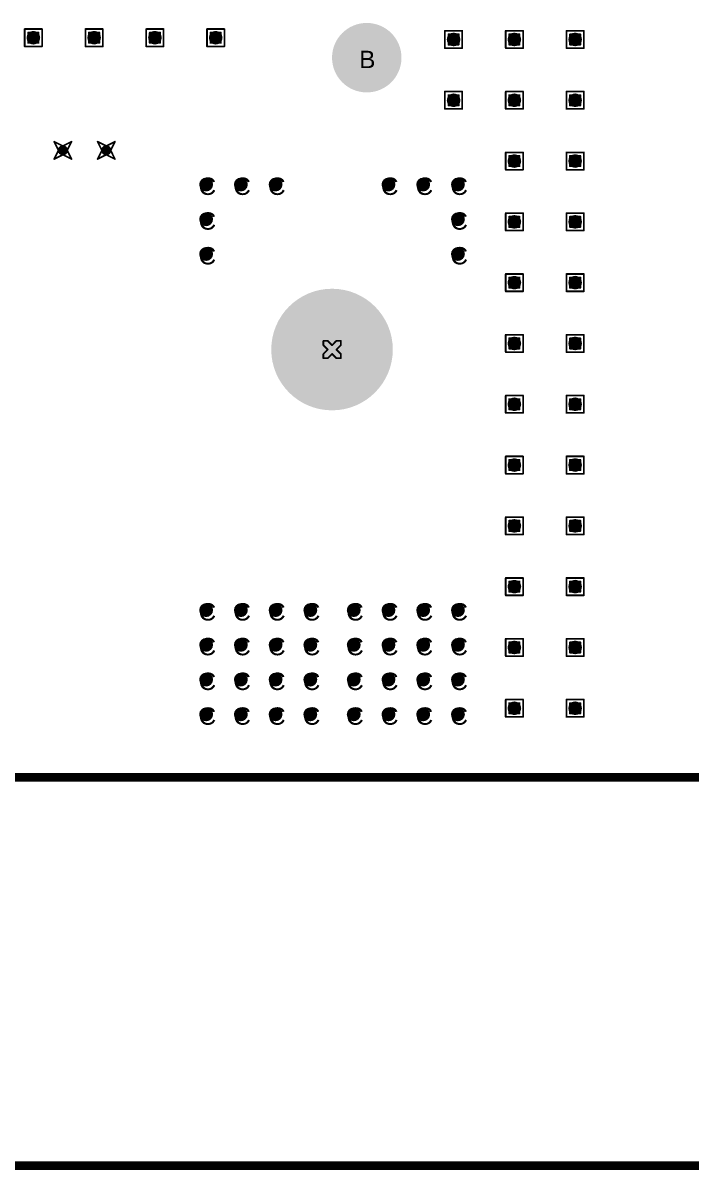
# Model space of a CAD drawing. Header units: millimetres. Extents: x -25 to 478, y -31 to 252.
# Drawn here: x 228.87 to 248.42, y -11.48 to 22.06 of the extents above; entities that cross this region are included whole.
import ezdxf

# ---------------------------------------------------------------- set-up
doc = ezdxf.new("R2010")
doc.units = ezdxf.units.MM
for name, color, linetype in [('DrillDrawing', 1, 'Continuous'), ('Mechanical1', 6, 'Continuous'), ('Mechanical2', 216, 'Continuous'), ('MultiLayer', 9, 'Continuous'), ('PadHoleLayer', 156, 'Continuous'), ('ViaHoleLayer', 16, 'Continuous')]:
    doc.layers.add(name, color=color, linetype=linetype)
doc.styles.add('Arial', font='', dxfattribs={"height": 0.2})
doc.styles.get('Arial').set_extended_font_data('Arial')

# ---------------------------------------------------------------- blocks, each defined once
blk = doc.blocks.new('KEYSTONE5001_941')
at = {"layer": 'MultiLayer'}
h = blk.add_hatch(color=9, dxfattribs=at)
edge = h.paths.add_edge_path()
edge.add_arc((0, 0), 1.016, 0, 360)
at = {"layer": 'PadHoleLayer'}
h = blk.add_hatch(color=156, dxfattribs=at)
edge = h.paths.add_edge_path()
edge.add_arc((0, 0), 0.508, 0, 360)
blk = doc.blocks.new('FP_CB25_18_CY_CONN_TERM_LUG_25MM4_7MM9_MFG_1489')
at = {"layer": 'ViaHoleLayer'}
h = blk.add_hatch(color=16, dxfattribs=at)
edge = h.paths.add_edge_path()
edge.add_arc((-3.048, 3.683), 0.203, 0, 360)
h = blk.add_hatch(color=16, dxfattribs=at)
edge = h.paths.add_edge_path()
edge.add_arc((-2.032, 3.683), 0.203, 0, 360)
h = blk.add_hatch(color=16, dxfattribs=at)
edge = h.paths.add_edge_path()
edge.add_arc((-1.016, 3.683), 0.203, 0, 360)
h = blk.add_hatch(color=16, dxfattribs=at)
edge = h.paths.add_edge_path()
edge.add_arc((0, 3.683), 0.203, 0, 360)
h = blk.add_hatch(color=16, dxfattribs=at)
edge = h.paths.add_edge_path()
edge.add_arc((10.414, 3.683), 0.203, 0, 360)
h = blk.add_hatch(color=16, dxfattribs=at)
edge = h.paths.add_edge_path()
edge.add_arc((11.43, 3.683), 0.203, 0, 360)
h = blk.add_hatch(color=16, dxfattribs=at)
edge = h.paths.add_edge_path()
edge.add_arc((12.446, 3.683), 0.203, 0, 360)
h = blk.add_hatch(color=16, dxfattribs=at)
edge = h.paths.add_edge_path()
edge.add_arc((-3.048, 2.667), 0.203, 0, 360)
h = blk.add_hatch(color=16, dxfattribs=at)
edge = h.paths.add_edge_path()
edge.add_arc((-2.032, 2.667), 0.203, 0, 360)
h = blk.add_hatch(color=16, dxfattribs=at)
edge = h.paths.add_edge_path()
edge.add_arc((-1.016, 2.667), 0.203, 0, 360)
h = blk.add_hatch(color=16, dxfattribs=at)
edge = h.paths.add_edge_path()
edge.add_arc((0, 2.667), 0.203, 0, 360)
h = blk.add_hatch(color=16, dxfattribs=at)
edge = h.paths.add_edge_path()
edge.add_arc((12.446, 2.667), 0.203, 0, 360)
h = blk.add_hatch(color=16, dxfattribs=at)
edge = h.paths.add_edge_path()
edge.add_arc((-3.048, 1.651), 0.203, 0, 360)
h = blk.add_hatch(color=16, dxfattribs=at)
edge = h.paths.add_edge_path()
edge.add_arc((-2.032, 1.651), 0.203, 0, 360)
h = blk.add_hatch(color=16, dxfattribs=at)
edge = h.paths.add_edge_path()
edge.add_arc((-1.016, 1.651), 0.203, 0, 360)
h = blk.add_hatch(color=16, dxfattribs=at)
edge = h.paths.add_edge_path()
edge.add_arc((0, 1.651), 0.203, 0, 360)
h = blk.add_hatch(color=16, dxfattribs=at)
edge = h.paths.add_edge_path()
edge.add_arc((7.62, 0), 1.778, 0, 360)
h = blk.add_hatch(color=16, dxfattribs=at)
edge = h.paths.add_edge_path()
edge.add_arc((12.446, 1.651), 0.203, 0, 360)
h = blk.add_hatch(color=16, dxfattribs=at)
edge = h.paths.add_edge_path()
edge.add_arc((-3.048, 0.635), 0.203, 0, 360)
h = blk.add_hatch(color=16, dxfattribs=at)
edge = h.paths.add_edge_path()
edge.add_arc((-2.032, 0.635), 0.203, 0, 360)
h = blk.add_hatch(color=16, dxfattribs=at)
edge = h.paths.add_edge_path()
edge.add_arc((-1.016, 0.635), 0.203, 0, 360)
h = blk.add_hatch(color=16, dxfattribs=at)
edge = h.paths.add_edge_path()
edge.add_arc((0, 0.635), 0.203, 0, 360)
h = blk.add_hatch(color=16, dxfattribs=at)
edge = h.paths.add_edge_path()
edge.add_arc((-3.048, -0.635), 0.203, 0, 360)
h = blk.add_hatch(color=16, dxfattribs=at)
edge = h.paths.add_edge_path()
edge.add_arc((-2.032, -0.635), 0.203, 0, 360)
h = blk.add_hatch(color=16, dxfattribs=at)
edge = h.paths.add_edge_path()
edge.add_arc((-1.016, -0.635), 0.203, 0, 360)
h = blk.add_hatch(color=16, dxfattribs=at)
edge = h.paths.add_edge_path()
edge.add_arc((0, -0.635), 0.203, 0, 360)
h = blk.add_hatch(color=16, dxfattribs=at)
edge = h.paths.add_edge_path()
edge.add_arc((-3.048, -1.651), 0.203, 0, 360)
h = blk.add_hatch(color=16, dxfattribs=at)
edge = h.paths.add_edge_path()
edge.add_arc((-2.032, -1.651), 0.203, 0, 360)
h = blk.add_hatch(color=16, dxfattribs=at)
edge = h.paths.add_edge_path()
edge.add_arc((-1.016, -1.651), 0.203, 0, 360)
h = blk.add_hatch(color=16, dxfattribs=at)
edge = h.paths.add_edge_path()
edge.add_arc((0, -1.651), 0.203, 0, 360)
h = blk.add_hatch(color=16, dxfattribs=at)
edge = h.paths.add_edge_path()
edge.add_arc((12.446, -1.651), 0.203, 0, 360)
h = blk.add_hatch(color=16, dxfattribs=at)
edge = h.paths.add_edge_path()
edge.add_arc((-3.048, -2.667), 0.203, 0, 360)
h = blk.add_hatch(color=16, dxfattribs=at)
edge = h.paths.add_edge_path()
edge.add_arc((-2.032, -2.667), 0.203, 0, 360)
h = blk.add_hatch(color=16, dxfattribs=at)
edge = h.paths.add_edge_path()
edge.add_arc((-1.016, -2.667), 0.203, 0, 360)
h = blk.add_hatch(color=16, dxfattribs=at)
edge = h.paths.add_edge_path()
edge.add_arc((0, -2.667), 0.203, 0, 360)
h = blk.add_hatch(color=16, dxfattribs=at)
edge = h.paths.add_edge_path()
edge.add_arc((12.446, -2.667), 0.203, 0, 360)
h = blk.add_hatch(color=16, dxfattribs=at)
edge = h.paths.add_edge_path()
edge.add_arc((-3.048, -3.683), 0.203, 0, 360)
h = blk.add_hatch(color=16, dxfattribs=at)
edge = h.paths.add_edge_path()
edge.add_arc((-2.032, -3.683), 0.203, 0, 360)
h = blk.add_hatch(color=16, dxfattribs=at)
edge = h.paths.add_edge_path()
edge.add_arc((-1.016, -3.683), 0.203, 0, 360)
h = blk.add_hatch(color=16, dxfattribs=at)
edge = h.paths.add_edge_path()
edge.add_arc((0, -3.683), 0.203, 0, 360)
h = blk.add_hatch(color=16, dxfattribs=at)
edge = h.paths.add_edge_path()
edge.add_arc((10.414, -3.683), 0.203, 0, 360)
h = blk.add_hatch(color=16, dxfattribs=at)
edge = h.paths.add_edge_path()
edge.add_arc((11.43, -3.683), 0.203, 0, 360)
h = blk.add_hatch(color=16, dxfattribs=at)
edge = h.paths.add_edge_path()
edge.add_arc((12.446, -3.683), 0.203, 0, 360)

msp = doc.modelspace()

# ---------------------------------------------------------------- hatches: boundary and pattern name
at = {"layer": 'ViaHoleLayer'}
h = msp.add_hatch(color=16, dxfattribs=at)
edge = h.paths.add_edge_path()
edge.add_arc((229.177, 21.633), 0.2, 0, 360)
h = msp.add_hatch(color=16, dxfattribs=at)
edge = h.paths.add_edge_path()
edge.add_arc((230.955, 21.633), 0.2, 0, 360)
h = msp.add_hatch(color=16, dxfattribs=at)
edge = h.paths.add_edge_path()
edge.add_arc((232.733, 21.633), 0.2, 0, 360)
h = msp.add_hatch(color=16, dxfattribs=at)
edge = h.paths.add_edge_path()
edge.add_arc((234.511, 21.633), 0.2, 0, 360)
h = msp.add_hatch(color=16, dxfattribs=at)
edge = h.paths.add_edge_path()
edge.add_arc((241.47, 21.582), 0.2, 0, 360)
h = msp.add_hatch(color=16, dxfattribs=at)
edge = h.paths.add_edge_path()
edge.add_arc((243.248, 21.582), 0.2, 0, 360)
h = msp.add_hatch(color=16, dxfattribs=at)
edge = h.paths.add_edge_path()
edge.add_arc((245.026, 21.582), 0.2, 0, 360)
h = msp.add_hatch(color=16, dxfattribs=at)
edge = h.paths.add_edge_path()
edge.add_arc((241.47, 19.804), 0.2, 0, 360)
h = msp.add_hatch(color=16, dxfattribs=at)
edge = h.paths.add_edge_path()
edge.add_arc((243.248, 19.804), 0.2, 0, 360)
h = msp.add_hatch(color=16, dxfattribs=at)
edge = h.paths.add_edge_path()
edge.add_arc((245.026, 19.804), 0.2, 0, 360)
h = msp.add_hatch(color=16, dxfattribs=at)
edge = h.paths.add_edge_path()
edge.add_arc((230.04, 18.339), 0.15, 0, 360)
h = msp.add_hatch(color=16, dxfattribs=at)
edge = h.paths.add_edge_path()
edge.add_arc((231.31, 18.339), 0.15, 0, 360)
h = msp.add_hatch(color=16, dxfattribs=at)
edge = h.paths.add_edge_path()
edge.add_arc((243.248, 18.026), 0.2, 0, 360)
h = msp.add_hatch(color=16, dxfattribs=at)
edge = h.paths.add_edge_path()
edge.add_arc((245.026, 18.026), 0.2, 0, 360)
h = msp.add_hatch(color=16, dxfattribs=at)
edge = h.paths.add_edge_path()
edge.add_arc((243.248, 16.248), 0.2, 0, 360)
h = msp.add_hatch(color=16, dxfattribs=at)
edge = h.paths.add_edge_path()
edge.add_arc((245.026, 16.248), 0.2, 0, 360)
h = msp.add_hatch(color=16, dxfattribs=at)
edge = h.paths.add_edge_path()
edge.add_arc((243.248, 14.47), 0.2, 0, 360)
h = msp.add_hatch(color=16, dxfattribs=at)
edge = h.paths.add_edge_path()
edge.add_arc((245.026, 14.47), 0.2, 0, 360)
h = msp.add_hatch(color=16, dxfattribs=at)
edge = h.paths.add_edge_path()
edge.add_arc((243.248, 12.692), 0.2, 0, 360)
h = msp.add_hatch(color=16, dxfattribs=at)
edge = h.paths.add_edge_path()
edge.add_arc((245.026, 12.692), 0.2, 0, 360)
h = msp.add_hatch(color=16, dxfattribs=at)
edge = h.paths.add_edge_path()
edge.add_arc((243.248, 10.914), 0.2, 0, 360)
h = msp.add_hatch(color=16, dxfattribs=at)
edge = h.paths.add_edge_path()
edge.add_arc((245.026, 10.914), 0.2, 0, 360)
h = msp.add_hatch(color=16, dxfattribs=at)
edge = h.paths.add_edge_path()
edge.add_arc((243.248, 9.136), 0.2, 0, 360)
h = msp.add_hatch(color=16, dxfattribs=at)
edge = h.paths.add_edge_path()
edge.add_arc((245.026, 9.136), 0.2, 0, 360)
h = msp.add_hatch(color=16, dxfattribs=at)
edge = h.paths.add_edge_path()
edge.add_arc((243.248, 7.358), 0.2, 0, 360)
h = msp.add_hatch(color=16, dxfattribs=at)
edge = h.paths.add_edge_path()
edge.add_arc((245.026, 7.358), 0.2, 0, 360)
h = msp.add_hatch(color=16, dxfattribs=at)
edge = h.paths.add_edge_path()
edge.add_arc((243.248, 5.58), 0.2, 0, 360)
h = msp.add_hatch(color=16, dxfattribs=at)
edge = h.paths.add_edge_path()
edge.add_arc((245.026, 5.58), 0.2, 0, 360)
h = msp.add_hatch(color=16, dxfattribs=at)
edge = h.paths.add_edge_path()
edge.add_arc((243.248, 3.802), 0.2, 0, 360)
h = msp.add_hatch(color=16, dxfattribs=at)
edge = h.paths.add_edge_path()
edge.add_arc((245.026, 3.802), 0.2, 0, 360)
h = msp.add_hatch(color=16, dxfattribs=at)
edge = h.paths.add_edge_path()
edge.add_arc((243.248, 2.024), 0.2, 0, 360)
h = msp.add_hatch(color=16, dxfattribs=at)
edge = h.paths.add_edge_path()
edge.add_arc((245.026, 2.024), 0.2, 0, 360)

# ---------------------------------------------------------------- linework, layer by layer
at = {"layer": 'DrillDrawing', "const_width": 0.0508}
for points in [[(228.923, 21.887), (229.431, 21.887)], [(228.923, 21.379), (228.923, 21.887)], [(229.024, 21.785), (229.329, 21.785)], [(229.024, 21.48), (229.024, 21.785)], [(229.329, 21.48), (229.329, 21.785)], [(229.431, 21.379), (229.431, 21.887)], [(230.701, 21.887), (231.209, 21.887)], [(230.701, 21.379), (230.701, 21.887)], [(230.802, 21.785), (231.107, 21.785)], [(230.802, 21.48), (230.802, 21.785)], [(231.107, 21.48), (231.107, 21.785)], [(231.209, 21.379), (231.209, 21.887)], [(232.479, 21.887), (232.987, 21.887)], [(232.479, 21.379), (232.479, 21.887)], [(232.58, 21.785), (232.885, 21.785)], [(232.58, 21.48), (232.58, 21.785)], [(232.885, 21.48), (232.885, 21.785)], [(232.987, 21.379), (232.987, 21.887)], [(234.257, 21.887), (234.765, 21.887)], [(234.257, 21.379), (234.257, 21.887)], [(234.358, 21.785), (234.663, 21.785)], [(234.358, 21.48), (234.358, 21.785)], [(234.663, 21.48), (234.663, 21.785)], [(234.765, 21.379), (234.765, 21.887)], [(241.216, 21.836), (241.724, 21.836)], [(241.216, 21.328), (241.216, 21.836)], [(241.724, 21.328), (241.724, 21.836)], [(242.994, 21.836), (243.502, 21.836)], [(242.994, 21.328), (242.994, 21.836)], [(243.502, 21.328), (243.502, 21.836)], [(244.772, 21.836), (245.28, 21.836)], [(244.772, 21.328), (244.772, 21.836)], [(245.28, 21.328), (245.28, 21.836)], [(229.024, 21.48), (229.329, 21.48)], [(230.802, 21.48), (231.107, 21.48)], [(232.58, 21.48), (232.885, 21.48)], [(234.358, 21.48), (234.663, 21.48)], [(241.318, 21.734), (241.623, 21.734)], [(241.318, 21.43), (241.318, 21.734)], [(241.623, 21.43), (241.623, 21.734)], [(243.096, 21.734), (243.401, 21.734)], [(243.096, 21.43), (243.096, 21.734)], [(243.401, 21.43), (243.401, 21.734)], [(244.874, 21.734), (245.179, 21.734)], [(244.874, 21.43), (244.874, 21.734)], [(245.179, 21.43), (245.179, 21.734)], [(228.923, 21.379), (229.431, 21.379)], [(230.701, 21.379), (231.209, 21.379)], [(232.479, 21.379), (232.987, 21.379)], [(234.257, 21.379), (234.765, 21.379)], [(241.216, 21.328), (241.724, 21.328)], [(241.318, 21.43), (241.623, 21.43)], [(242.994, 21.328), (243.502, 21.328)], [(243.096, 21.43), (243.401, 21.43)], [(244.772, 21.328), (245.28, 21.328)], [(244.874, 21.43), (245.179, 21.43)], [(241.216, 20.058), (241.724, 20.058)], [(241.216, 19.55), (241.216, 20.058)], [(241.318, 19.956), (241.623, 19.956)], [(241.318, 19.652), (241.318, 19.956)], [(241.623, 19.652), (241.623, 19.956)], [(241.724, 19.55), (241.724, 20.058)], [(242.994, 20.058), (243.502, 20.058)], [(242.994, 19.55), (242.994, 20.058)], [(243.096, 19.956), (243.401, 19.956)], [(243.096, 19.652), (243.096, 19.956)], [(243.401, 19.652), (243.401, 19.956)], [(243.502, 19.55), (243.502, 20.058)], [(244.772, 20.058), (245.28, 20.058)], [(244.772, 19.55), (244.772, 20.058)], [(244.874, 19.956), (245.179, 19.956)], [(244.874, 19.652), (244.874, 19.956)], [(245.179, 19.652), (245.179, 19.956)], [(245.28, 19.55), (245.28, 20.058)], [(241.216, 19.55), (241.724, 19.55)], [(241.318, 19.652), (241.623, 19.652)], [(242.994, 19.55), (243.502, 19.55)], [(243.096, 19.652), (243.401, 19.652)], [(244.772, 19.55), (245.28, 19.55)], [(244.874, 19.652), (245.179, 19.652)], [(229.786, 18.593), (230.04, 18.466)], [(229.786, 18.593), (229.913, 18.339)], [(230.04, 18.466), (230.294, 18.593)], [(230.167, 18.339), (230.294, 18.593)], [(231.056, 18.593), (231.31, 18.466)], [(231.056, 18.593), (231.183, 18.339)], [(231.31, 18.466), (231.564, 18.593)], [(231.437, 18.339), (231.564, 18.593)], [(229.786, 18.085), (229.913, 18.339)], [(229.786, 18.085), (230.04, 18.212)], [(230.04, 18.212), (230.294, 18.085)], [(230.167, 18.339), (230.294, 18.085)], [(231.056, 18.085), (231.183, 18.339)], [(231.056, 18.085), (231.31, 18.212)], [(231.31, 18.212), (231.564, 18.085)], [(231.437, 18.339), (231.564, 18.085)], [(242.994, 18.28), (243.502, 18.28)], [(242.994, 17.772), (242.994, 18.28)], [(243.096, 18.178), (243.401, 18.178)], [(243.096, 17.874), (243.096, 18.178)], [(243.401, 17.874), (243.401, 18.178)], [(243.502, 17.772), (243.502, 18.28)], [(244.772, 18.28), (245.28, 18.28)], [(244.772, 17.772), (244.772, 18.28)], [(244.874, 18.178), (245.179, 18.178)], [(244.874, 17.874), (244.874, 18.178)], [(245.179, 17.874), (245.179, 18.178)], [(245.28, 17.772), (245.28, 18.28)], [(242.994, 17.772), (243.502, 17.772)], [(243.096, 17.874), (243.401, 17.874)], [(244.772, 17.772), (245.28, 17.772)], [(244.874, 17.874), (245.179, 17.874)], [(242.994, 16.502), (243.502, 16.502)], [(242.994, 15.994), (242.994, 16.502)], [(243.502, 15.994), (243.502, 16.502)], [(244.772, 16.502), (245.28, 16.502)], [(244.772, 15.994), (244.772, 16.502)], [(245.28, 15.994), (245.28, 16.502)], [(243.096, 16.4), (243.401, 16.4)], [(243.096, 16.096), (243.096, 16.4)], [(243.096, 16.096), (243.401, 16.096)], [(243.401, 16.096), (243.401, 16.4)], [(244.874, 16.4), (245.179, 16.4)], [(244.874, 16.096), (244.874, 16.4)], [(244.874, 16.096), (245.179, 16.096)], [(245.179, 16.096), (245.179, 16.4)], [(242.994, 15.994), (243.502, 15.994)], [(244.772, 15.994), (245.28, 15.994)], [(242.994, 14.724), (243.502, 14.724)], [(242.994, 14.216), (242.994, 14.724)], [(243.096, 14.622), (243.401, 14.622)], [(243.096, 14.318), (243.096, 14.622)], [(243.401, 14.318), (243.401, 14.622)], [(243.502, 14.216), (243.502, 14.724)], [(244.772, 14.724), (245.28, 14.724)], [(244.772, 14.216), (244.772, 14.724)], [(244.874, 14.622), (245.179, 14.622)], [(244.874, 14.318), (244.874, 14.622)], [(245.179, 14.318), (245.179, 14.622)], [(245.28, 14.216), (245.28, 14.724)], [(242.994, 14.216), (243.502, 14.216)], [(243.096, 14.318), (243.401, 14.318)], [(244.772, 14.216), (245.28, 14.216)], [(244.874, 14.318), (245.179, 14.318)], [(237.66, 12.641), (237.66, 12.768)], [(237.66, 12.768), (237.787, 12.768)], [(237.787, 12.768), (237.914, 12.641)], [(237.914, 12.641), (238.041, 12.768)], [(238.041, 12.768), (238.168, 12.768)], [(238.168, 12.641), (238.168, 12.768)], [(242.994, 12.946), (243.502, 12.946)], [(242.994, 12.438), (242.994, 12.946)], [(243.096, 12.844), (243.401, 12.844)], [(243.096, 12.54), (243.096, 12.844)], [(243.401, 12.54), (243.401, 12.844)], [(243.502, 12.438), (243.502, 12.946)], [(244.772, 12.946), (245.28, 12.946)], [(244.772, 12.438), (244.772, 12.946)], [(244.874, 12.844), (245.179, 12.844)], [(244.874, 12.54), (244.874, 12.844)], [(245.179, 12.54), (245.179, 12.844)], [(245.28, 12.438), (245.28, 12.946)], [(237.66, 12.641), (237.787, 12.514)], [(237.66, 12.387), (237.787, 12.514)], [(237.66, 12.26), (237.66, 12.387)], [(237.787, 12.26), (237.914, 12.387)], [(237.914, 12.387), (238.041, 12.26)], [(238.041, 12.514), (238.168, 12.641)], [(238.041, 12.514), (238.168, 12.387)], [(238.168, 12.26), (238.168, 12.387)], [(242.994, 12.438), (243.502, 12.438)], [(243.096, 12.54), (243.401, 12.54)], [(244.772, 12.438), (245.28, 12.438)], [(244.874, 12.54), (245.179, 12.54)], [(237.66, 12.26), (237.787, 12.26)], [(238.041, 12.26), (238.168, 12.26)], [(242.994, 11.168), (243.502, 11.168)], [(242.994, 10.66), (242.994, 11.168)], [(243.096, 11.066), (243.401, 11.066)], [(243.096, 10.762), (243.096, 11.066)], [(243.401, 10.762), (243.401, 11.066)], [(243.502, 10.66), (243.502, 11.168)], [(244.772, 11.168), (245.28, 11.168)], [(244.772, 10.66), (244.772, 11.168)], [(244.874, 11.066), (245.179, 11.066)], [(244.874, 10.762), (244.874, 11.066)], [(245.179, 10.762), (245.179, 11.066)], [(245.28, 10.66), (245.28, 11.168)], [(243.096, 10.762), (243.401, 10.762)], [(244.874, 10.762), (245.179, 10.762)], [(242.994, 10.66), (243.502, 10.66)], [(244.772, 10.66), (245.28, 10.66)], [(242.994, 9.39), (243.502, 9.39)], [(242.994, 8.882), (242.994, 9.39)], [(243.502, 8.882), (243.502, 9.39)], [(244.772, 9.39), (245.28, 9.39)], [(244.772, 8.882), (244.772, 9.39)], [(245.28, 8.882), (245.28, 9.39)], [(243.096, 9.288), (243.401, 9.288)], [(243.096, 8.984), (243.096, 9.288)], [(243.401, 8.984), (243.401, 9.288)], [(244.874, 9.288), (245.179, 9.288)], [(244.874, 8.984), (244.874, 9.288)], [(245.179, 8.984), (245.179, 9.288)], [(242.994, 8.882), (243.502, 8.882)], [(243.096, 8.984), (243.401, 8.984)], [(244.772, 8.882), (245.28, 8.882)], [(244.874, 8.984), (245.179, 8.984)], [(242.994, 7.612), (243.502, 7.612)], [(242.994, 7.104), (242.994, 7.612)], [(243.096, 7.51), (243.401, 7.51)], [(243.096, 7.206), (243.096, 7.51)], [(243.401, 7.206), (243.401, 7.51)], [(243.502, 7.104), (243.502, 7.612)], [(244.772, 7.612), (245.28, 7.612)], [(244.772, 7.104), (244.772, 7.612)], [(244.874, 7.51), (245.179, 7.51)], [(244.874, 7.206), (244.874, 7.51)], [(245.179, 7.206), (245.179, 7.51)], [(245.28, 7.104), (245.28, 7.612)], [(242.994, 7.104), (243.502, 7.104)], [(243.096, 7.206), (243.401, 7.206)], [(244.772, 7.104), (245.28, 7.104)], [(244.874, 7.206), (245.179, 7.206)], [(242.994, 5.834), (243.502, 5.834)], [(242.994, 5.326), (242.994, 5.834)], [(243.096, 5.732), (243.401, 5.732)], [(243.096, 5.428), (243.096, 5.732)], [(243.401, 5.428), (243.401, 5.732)], [(243.502, 5.326), (243.502, 5.834)], [(244.772, 5.834), (245.28, 5.834)], [(244.772, 5.326), (244.772, 5.834)], [(244.874, 5.732), (245.179, 5.732)], [(244.874, 5.428), (244.874, 5.732)], [(245.179, 5.428), (245.179, 5.732)], [(245.28, 5.326), (245.28, 5.834)], [(243.096, 5.428), (243.401, 5.428)], [(244.874, 5.428), (245.179, 5.428)], [(242.994, 5.326), (243.502, 5.326)], [(244.772, 5.326), (245.28, 5.326)], [(242.994, 4.056), (243.502, 4.056)], [(242.994, 3.548), (242.994, 4.056)], [(243.502, 3.548), (243.502, 4.056)], [(244.772, 4.056), (245.28, 4.056)], [(244.772, 3.548), (244.772, 4.056)], [(245.28, 3.548), (245.28, 4.056)], [(243.096, 3.954), (243.401, 3.954)], [(243.096, 3.65), (243.096, 3.954)], [(243.401, 3.65), (243.401, 3.954)], [(244.874, 3.954), (245.179, 3.954)], [(244.874, 3.65), (244.874, 3.954)], [(245.179, 3.65), (245.179, 3.954)], [(242.994, 3.548), (243.502, 3.548)], [(243.096, 3.65), (243.401, 3.65)], [(244.772, 3.548), (245.28, 3.548)], [(244.874, 3.65), (245.179, 3.65)], [(242.994, 2.278), (243.502, 2.278)], [(242.994, 1.77), (242.994, 2.278)], [(243.096, 2.176), (243.401, 2.176)], [(243.096, 1.872), (243.096, 2.176)], [(243.401, 1.872), (243.401, 2.176)], [(243.502, 1.77), (243.502, 2.278)], [(244.772, 2.278), (245.28, 2.278)], [(244.772, 1.77), (244.772, 2.278)], [(244.874, 2.176), (245.179, 2.176)], [(244.874, 1.872), (244.874, 2.176)], [(245.179, 1.872), (245.179, 2.176)], [(245.28, 1.77), (245.28, 2.278)], [(242.994, 1.77), (243.502, 1.77)], [(243.096, 1.872), (243.401, 1.872)], [(244.772, 1.77), (245.28, 1.77)], [(244.874, 1.872), (245.179, 1.872)]]:
    msp.add_lwpolyline(points, dxfattribs=at)
at = {"layer": 'DrillDrawing', "const_width": 0.0254}
for points in [[(228.91, 21.887, 1), (228.935, 21.887, 1)], [(228.91, 21.887, 1), (228.935, 21.887, 1)], [(229.012, 21.785, 1), (229.037, 21.785, 1)], [(229.012, 21.785, 1), (229.037, 21.785, 1)], [(229.316, 21.785, 1), (229.342, 21.785, 1)], [(229.316, 21.785, 1), (229.342, 21.785, 1)], [(229.418, 21.887, 1), (229.443, 21.887, 1)], [(229.418, 21.887, 1), (229.443, 21.887, 1)], [(230.688, 21.887, 1), (230.713, 21.887, 1)], [(230.688, 21.887, 1), (230.713, 21.887, 1)], [(230.79, 21.785, 1), (230.815, 21.785, 1)], [(230.79, 21.785, 1), (230.815, 21.785, 1)], [(231.094, 21.785, 1), (231.12, 21.785, 1)], [(231.094, 21.785, 1), (231.12, 21.785, 1)], [(231.196, 21.887, 1), (231.221, 21.887, 1)], [(231.196, 21.887, 1), (231.221, 21.887, 1)], [(232.466, 21.887, 1), (232.491, 21.887, 1)], [(232.466, 21.887, 1), (232.491, 21.887, 1)], [(232.568, 21.785, 1), (232.593, 21.785, 1)], [(232.568, 21.785, 1), (232.593, 21.785, 1)], [(232.872, 21.785, 1), (232.898, 21.785, 1)], [(232.872, 21.785, 1), (232.898, 21.785, 1)], [(232.974, 21.887, 1), (232.999, 21.887, 1)], [(232.974, 21.887, 1), (232.999, 21.887, 1)], [(234.244, 21.887, 1), (234.269, 21.887, 1)], [(234.244, 21.887, 1), (234.269, 21.887, 1)], [(234.346, 21.785, 1), (234.371, 21.785, 1)], [(234.346, 21.785, 1), (234.371, 21.785, 1)], [(234.65, 21.785, 1), (234.676, 21.785, 1)], [(234.65, 21.785, 1), (234.676, 21.785, 1)], [(234.752, 21.887, 1), (234.777, 21.887, 1)], [(234.752, 21.887, 1), (234.777, 21.887, 1)], [(241.204, 21.836, 1), (241.229, 21.836, 1)], [(241.204, 21.836, 1), (241.229, 21.836, 1)], [(241.712, 21.836, 1), (241.737, 21.836, 1)], [(241.712, 21.836, 1), (241.737, 21.836, 1)], [(242.982, 21.836, 1), (243.007, 21.836, 1)], [(242.982, 21.836, 1), (243.007, 21.836, 1)], [(243.49, 21.836, 1), (243.515, 21.836, 1)], [(243.49, 21.836, 1), (243.515, 21.836, 1)], [(244.76, 21.836, 1), (244.785, 21.836, 1)], [(244.76, 21.836, 1), (244.785, 21.836, 1)], [(245.268, 21.836, 1), (245.293, 21.836, 1)], [(245.268, 21.836, 1), (245.293, 21.836, 1)], [(229.012, 21.48, 1), (229.037, 21.48, 1)], [(229.012, 21.48, 1), (229.037, 21.48, 1)], [(229.316, 21.48, 1), (229.342, 21.48, 1)], [(229.316, 21.48, 1), (229.342, 21.48, 1)], [(230.79, 21.48, 1), (230.815, 21.48, 1)], [(230.79, 21.48, 1), (230.815, 21.48, 1)], [(231.094, 21.48, 1), (231.12, 21.48, 1)], [(231.094, 21.48, 1), (231.12, 21.48, 1)], [(232.568, 21.48, 1), (232.593, 21.48, 1)], [(232.568, 21.48, 1), (232.593, 21.48, 1)], [(232.872, 21.48, 1), (232.898, 21.48, 1)], [(232.872, 21.48, 1), (232.898, 21.48, 1)], [(234.346, 21.48, 1), (234.371, 21.48, 1)], [(234.346, 21.48, 1), (234.371, 21.48, 1)], [(234.65, 21.48, 1), (234.676, 21.48, 1)], [(234.65, 21.48, 1), (234.676, 21.48, 1)], [(241.305, 21.734, 1), (241.331, 21.734, 1)], [(241.305, 21.734, 1), (241.331, 21.734, 1)], [(241.61, 21.734, 1), (241.635, 21.734, 1)], [(241.61, 21.734, 1), (241.635, 21.734, 1)], [(243.083, 21.734, 1), (243.109, 21.734, 1)], [(243.083, 21.734, 1), (243.109, 21.734, 1)], [(243.388, 21.734, 1), (243.413, 21.734, 1)], [(243.388, 21.734, 1), (243.413, 21.734, 1)], [(244.861, 21.734, 1), (244.887, 21.734, 1)], [(244.861, 21.734, 1), (244.887, 21.734, 1)], [(245.166, 21.734, 1), (245.191, 21.734, 1)], [(245.166, 21.734, 1), (245.191, 21.734, 1)], [(228.91, 21.379, 1), (228.935, 21.379, 1)], [(228.91, 21.379, 1), (228.935, 21.379, 1)], [(229.418, 21.379, 1), (229.443, 21.379, 1)], [(229.418, 21.379, 1), (229.443, 21.379, 1)], [(230.688, 21.379, 1), (230.713, 21.379, 1)], [(230.688, 21.379, 1), (230.713, 21.379, 1)], [(231.196, 21.379, 1), (231.221, 21.379, 1)], [(231.196, 21.379, 1), (231.221, 21.379, 1)], [(232.466, 21.379, 1), (232.491, 21.379, 1)], [(232.466, 21.379, 1), (232.491, 21.379, 1)], [(232.974, 21.379, 1), (232.999, 21.379, 1)], [(232.974, 21.379, 1), (232.999, 21.379, 1)], [(234.244, 21.379, 1), (234.269, 21.379, 1)], [(234.244, 21.379, 1), (234.269, 21.379, 1)], [(234.752, 21.379, 1), (234.777, 21.379, 1)], [(234.752, 21.379, 1), (234.777, 21.379, 1)], [(241.204, 21.328, 1), (241.229, 21.328, 1)], [(241.204, 21.328, 1), (241.229, 21.328, 1)], [(241.305, 21.43, 1), (241.331, 21.43, 1)], [(241.305, 21.43, 1), (241.331, 21.43, 1)], [(241.61, 21.43, 1), (241.635, 21.43, 1)], [(241.61, 21.43, 1), (241.635, 21.43, 1)], [(241.712, 21.328, 1), (241.737, 21.328, 1)], [(241.712, 21.328, 1), (241.737, 21.328, 1)], [(242.982, 21.328, 1), (243.007, 21.328, 1)], [(242.982, 21.328, 1), (243.007, 21.328, 1)], [(243.083, 21.43, 1), (243.109, 21.43, 1)], [(243.083, 21.43, 1), (243.109, 21.43, 1)], [(243.388, 21.43, 1), (243.413, 21.43, 1)], [(243.388, 21.43, 1), (243.413, 21.43, 1)], [(243.49, 21.328, 1), (243.515, 21.328, 1)], [(243.49, 21.328, 1), (243.515, 21.328, 1)], [(244.76, 21.328, 1), (244.785, 21.328, 1)], [(244.76, 21.328, 1), (244.785, 21.328, 1)], [(244.861, 21.43, 1), (244.887, 21.43, 1)], [(244.861, 21.43, 1), (244.887, 21.43, 1)], [(245.166, 21.43, 1), (245.191, 21.43, 1)], [(245.166, 21.43, 1), (245.191, 21.43, 1)], [(245.268, 21.328, 1), (245.293, 21.328, 1)], [(245.268, 21.328, 1), (245.293, 21.328, 1)], [(241.204, 20.058, 1), (241.229, 20.058, 1)], [(241.204, 20.058, 1), (241.229, 20.058, 1)], [(241.305, 19.956, 1), (241.331, 19.956, 1)], [(241.305, 19.956, 1), (241.331, 19.956, 1)], [(241.61, 19.956, 1), (241.635, 19.956, 1)], [(241.61, 19.956, 1), (241.635, 19.956, 1)], [(241.712, 20.058, 1), (241.737, 20.058, 1)], [(241.712, 20.058, 1), (241.737, 20.058, 1)], [(242.982, 20.058, 1), (243.007, 20.058, 1)], [(242.982, 20.058, 1), (243.007, 20.058, 1)], [(243.083, 19.956, 1), (243.109, 19.956, 1)], [(243.083, 19.956, 1), (243.109, 19.956, 1)], [(243.388, 19.956, 1), (243.413, 19.956, 1)], [(243.388, 19.956, 1), (243.413, 19.956, 1)], [(243.49, 20.058, 1), (243.515, 20.058, 1)], [(243.49, 20.058, 1), (243.515, 20.058, 1)], [(244.76, 20.058, 1), (244.785, 20.058, 1)], [(244.76, 20.058, 1), (244.785, 20.058, 1)], [(244.861, 19.956, 1), (244.887, 19.956, 1)], [(244.861, 19.956, 1), (244.887, 19.956, 1)], [(245.166, 19.956, 1), (245.191, 19.956, 1)], [(245.166, 19.956, 1), (245.191, 19.956, 1)], [(245.268, 20.058, 1), (245.293, 20.058, 1)], [(245.268, 20.058, 1), (245.293, 20.058, 1)], [(241.204, 19.55, 1), (241.229, 19.55, 1)], [(241.204, 19.55, 1), (241.229, 19.55, 1)], [(241.305, 19.652, 1), (241.331, 19.652, 1)], [(241.305, 19.652, 1), (241.331, 19.652, 1)], [(241.61, 19.652, 1), (241.635, 19.652, 1)], [(241.61, 19.652, 1), (241.635, 19.652, 1)], [(241.712, 19.55, 1), (241.737, 19.55, 1)], [(241.712, 19.55, 1), (241.737, 19.55, 1)], [(242.982, 19.55, 1), (243.007, 19.55, 1)], [(242.982, 19.55, 1), (243.007, 19.55, 1)], [(243.083, 19.652, 1), (243.109, 19.652, 1)], [(243.083, 19.652, 1), (243.109, 19.652, 1)], [(243.388, 19.652, 1), (243.413, 19.652, 1)], [(243.388, 19.652, 1), (243.413, 19.652, 1)], [(243.49, 19.55, 1), (243.515, 19.55, 1)], [(243.49, 19.55, 1), (243.515, 19.55, 1)], [(244.76, 19.55, 1), (244.785, 19.55, 1)], [(244.76, 19.55, 1), (244.785, 19.55, 1)], [(244.861, 19.652, 1), (244.887, 19.652, 1)], [(244.861, 19.652, 1), (244.887, 19.652, 1)], [(245.166, 19.652, 1), (245.191, 19.652, 1)], [(245.166, 19.652, 1), (245.191, 19.652, 1)], [(245.268, 19.55, 1), (245.293, 19.55, 1)], [(245.268, 19.55, 1), (245.293, 19.55, 1)], [(229.774, 18.593, 1), (229.799, 18.593, 1)], [(229.774, 18.593, 1), (229.799, 18.593, 1)], [(230.028, 18.466, 1), (230.053, 18.466, 1)], [(230.028, 18.466, 1), (230.053, 18.466, 1)], [(230.282, 18.593, 1), (230.307, 18.593, 1)], [(230.282, 18.593, 1), (230.307, 18.593, 1)], [(231.044, 18.593, 1), (231.069, 18.593, 1)], [(231.044, 18.593, 1), (231.069, 18.593, 1)], [(231.298, 18.466, 1), (231.323, 18.466, 1)], [(231.298, 18.466, 1), (231.323, 18.466, 1)], [(231.552, 18.593, 1), (231.577, 18.593, 1)], [(231.552, 18.593, 1), (231.577, 18.593, 1)], [(229.901, 18.339, 1), (229.926, 18.339, 1)], [(229.901, 18.339, 1), (229.926, 18.339, 1)], [(230.028, 18.212, 1), (230.053, 18.212, 1)], [(230.028, 18.212, 1), (230.053, 18.212, 1)], [(230.155, 18.339, 1), (230.18, 18.339, 1)], [(230.155, 18.339, 1), (230.18, 18.339, 1)], [(231.171, 18.339, 1), (231.196, 18.339, 1)], [(231.171, 18.339, 1), (231.196, 18.339, 1)], [(231.298, 18.212, 1), (231.323, 18.212, 1)], [(231.298, 18.212, 1), (231.323, 18.212, 1)], [(231.425, 18.339, 1), (231.45, 18.339, 1)], [(231.425, 18.339, 1), (231.45, 18.339, 1)], [(242.982, 18.28, 1), (243.007, 18.28, 1)], [(242.982, 18.28, 1), (243.007, 18.28, 1)], [(243.083, 18.178, 1), (243.109, 18.178, 1)], [(243.083, 18.178, 1), (243.109, 18.178, 1)], [(243.388, 18.178, 1), (243.413, 18.178, 1)], [(243.388, 18.178, 1), (243.413, 18.178, 1)], [(243.49, 18.28, 1), (243.515, 18.28, 1)], [(243.49, 18.28, 1), (243.515, 18.28, 1)], [(244.76, 18.28, 1), (244.785, 18.28, 1)], [(244.76, 18.28, 1), (244.785, 18.28, 1)], [(244.861, 18.178, 1), (244.887, 18.178, 1)], [(244.861, 18.178, 1), (244.887, 18.178, 1)], [(245.166, 18.178, 1), (245.191, 18.178, 1)], [(245.166, 18.178, 1), (245.191, 18.178, 1)], [(245.268, 18.28, 1), (245.293, 18.28, 1)], [(245.268, 18.28, 1), (245.293, 18.28, 1)], [(229.774, 18.085, 1), (229.799, 18.085, 1)], [(229.774, 18.085, 1), (229.799, 18.085, 1)], [(230.282, 18.085, 1), (230.307, 18.085, 1)], [(230.282, 18.085, 1), (230.307, 18.085, 1)], [(231.044, 18.085, 1), (231.069, 18.085, 1)], [(231.044, 18.085, 1), (231.069, 18.085, 1)], [(231.552, 18.085, 1), (231.577, 18.085, 1)], [(231.552, 18.085, 1), (231.577, 18.085, 1)], [(242.982, 17.772, 1), (243.007, 17.772, 1)], [(242.982, 17.772, 1), (243.007, 17.772, 1)], [(243.083, 17.874, 1), (243.109, 17.874, 1)], [(243.083, 17.874, 1), (243.109, 17.874, 1)], [(243.388, 17.874, 1), (243.413, 17.874, 1)], [(243.388, 17.874, 1), (243.413, 17.874, 1)], [(243.49, 17.772, 1), (243.515, 17.772, 1)], [(243.49, 17.772, 1), (243.515, 17.772, 1)], [(244.76, 17.772, 1), (244.785, 17.772, 1)], [(244.76, 17.772, 1), (244.785, 17.772, 1)], [(244.861, 17.874, 1), (244.887, 17.874, 1)], [(244.861, 17.874, 1), (244.887, 17.874, 1)], [(245.166, 17.874, 1), (245.191, 17.874, 1)], [(245.166, 17.874, 1), (245.191, 17.874, 1)], [(245.268, 17.772, 1), (245.293, 17.772, 1)], [(245.268, 17.772, 1), (245.293, 17.772, 1)], [(242.982, 16.502, 1), (243.007, 16.502, 1)], [(242.982, 16.502, 1), (243.007, 16.502, 1)], [(243.49, 16.502, 1), (243.515, 16.502, 1)], [(243.49, 16.502, 1), (243.515, 16.502, 1)], [(244.76, 16.502, 1), (244.785, 16.502, 1)], [(244.76, 16.502, 1), (244.785, 16.502, 1)], [(245.268, 16.502, 1), (245.293, 16.502, 1)], [(245.268, 16.502, 1), (245.293, 16.502, 1)], [(243.083, 16.4, 1), (243.109, 16.4, 1)], [(243.083, 16.4, 1), (243.109, 16.4, 1)], [(243.083, 16.096, 1), (243.109, 16.096, 1)], [(243.083, 16.096, 1), (243.109, 16.096, 1)], [(243.388, 16.4, 1), (243.413, 16.4, 1)], [(243.388, 16.4, 1), (243.413, 16.4, 1)], [(243.388, 16.096, 1), (243.413, 16.096, 1)], [(243.388, 16.096, 1), (243.413, 16.096, 1)], [(244.861, 16.4, 1), (244.887, 16.4, 1)], [(244.861, 16.4, 1), (244.887, 16.4, 1)], [(244.861, 16.096, 1), (244.887, 16.096, 1)], [(244.861, 16.096, 1), (244.887, 16.096, 1)], [(245.166, 16.4, 1), (245.191, 16.4, 1)], [(245.166, 16.4, 1), (245.191, 16.4, 1)], [(245.166, 16.096, 1), (245.191, 16.096, 1)], [(245.166, 16.096, 1), (245.191, 16.096, 1)], [(242.982, 15.994, 1), (243.007, 15.994, 1)], [(242.982, 15.994, 1), (243.007, 15.994, 1)], [(243.49, 15.994, 1), (243.515, 15.994, 1)], [(243.49, 15.994, 1), (243.515, 15.994, 1)], [(244.76, 15.994, 1), (244.785, 15.994, 1)], [(244.76, 15.994, 1), (244.785, 15.994, 1)], [(245.268, 15.994, 1), (245.293, 15.994, 1)], [(245.268, 15.994, 1), (245.293, 15.994, 1)], [(242.982, 14.724, 1), (243.007, 14.724, 1)], [(242.982, 14.724, 1), (243.007, 14.724, 1)], [(243.083, 14.622, 1), (243.109, 14.622, 1)], [(243.083, 14.622, 1), (243.109, 14.622, 1)], [(243.388, 14.622, 1), (243.413, 14.622, 1)], [(243.388, 14.622, 1), (243.413, 14.622, 1)], [(243.49, 14.724, 1), (243.515, 14.724, 1)], [(243.49, 14.724, 1), (243.515, 14.724, 1)], [(244.76, 14.724, 1), (244.785, 14.724, 1)], [(244.76, 14.724, 1), (244.785, 14.724, 1)], [(244.861, 14.622, 1), (244.887, 14.622, 1)], [(244.861, 14.622, 1), (244.887, 14.622, 1)], [(245.166, 14.622, 1), (245.191, 14.622, 1)], [(245.166, 14.622, 1), (245.191, 14.622, 1)], [(245.268, 14.724, 1), (245.293, 14.724, 1)], [(245.268, 14.724, 1), (245.293, 14.724, 1)], [(242.982, 14.216, 1), (243.007, 14.216, 1)], [(242.982, 14.216, 1), (243.007, 14.216, 1)], [(243.083, 14.318, 1), (243.109, 14.318, 1)], [(243.083, 14.318, 1), (243.109, 14.318, 1)], [(243.388, 14.318, 1), (243.413, 14.318, 1)], [(243.388, 14.318, 1), (243.413, 14.318, 1)], [(243.49, 14.216, 1), (243.515, 14.216, 1)], [(243.49, 14.216, 1), (243.515, 14.216, 1)], [(244.76, 14.216, 1), (244.785, 14.216, 1)], [(244.76, 14.216, 1), (244.785, 14.216, 1)], [(244.861, 14.318, 1), (244.887, 14.318, 1)], [(244.861, 14.318, 1), (244.887, 14.318, 1)], [(245.166, 14.318, 1), (245.191, 14.318, 1)], [(245.166, 14.318, 1), (245.191, 14.318, 1)], [(245.268, 14.216, 1), (245.293, 14.216, 1)], [(245.268, 14.216, 1), (245.293, 14.216, 1)], [(237.648, 12.768, 1), (237.673, 12.768, 1)], [(237.648, 12.768, 1), (237.673, 12.768, 1)], [(237.775, 12.768, 1), (237.8, 12.768, 1)], [(237.775, 12.768, 1), (237.8, 12.768, 1)], [(238.029, 12.768, 1), (238.054, 12.768, 1)], [(238.029, 12.768, 1), (238.054, 12.768, 1)], [(238.156, 12.768, 1), (238.181, 12.768, 1)], [(238.156, 12.768, 1), (238.181, 12.768, 1)], [(242.982, 12.946, 1), (243.007, 12.946, 1)], [(242.982, 12.946, 1), (243.007, 12.946, 1)], [(243.083, 12.844, 1), (243.109, 12.844, 1)], [(243.083, 12.844, 1), (243.109, 12.844, 1)], [(243.388, 12.844, 1), (243.413, 12.844, 1)], [(243.388, 12.844, 1), (243.413, 12.844, 1)], [(243.49, 12.946, 1), (243.515, 12.946, 1)], [(243.49, 12.946, 1), (243.515, 12.946, 1)], [(244.76, 12.946, 1), (244.785, 12.946, 1)], [(244.76, 12.946, 1), (244.785, 12.946, 1)], [(244.861, 12.844, 1), (244.887, 12.844, 1)], [(244.861, 12.844, 1), (244.887, 12.844, 1)], [(245.166, 12.844, 1), (245.191, 12.844, 1)], [(245.166, 12.844, 1), (245.191, 12.844, 1)], [(245.268, 12.946, 1), (245.293, 12.946, 1)], [(245.268, 12.946, 1), (245.293, 12.946, 1)], [(237.648, 12.641, 1), (237.673, 12.641, 1)], [(237.648, 12.641, 1), (237.673, 12.641, 1)], [(237.648, 12.387, 1), (237.673, 12.387, 1)], [(237.648, 12.387, 1), (237.673, 12.387, 1)], [(237.775, 12.514, 1), (237.8, 12.514, 1)], [(237.775, 12.514, 1), (237.8, 12.514, 1)], [(237.902, 12.641, 1), (237.927, 12.641, 1)], [(237.902, 12.641, 1), (237.927, 12.641, 1)], [(237.902, 12.387, 1), (237.927, 12.387, 1)], [(237.902, 12.387, 1), (237.927, 12.387, 1)], [(238.029, 12.514, 1), (238.054, 12.514, 1)], [(238.029, 12.514, 1), (238.054, 12.514, 1)], [(238.156, 12.641, 1), (238.181, 12.641, 1)], [(238.156, 12.641, 1), (238.181, 12.641, 1)], [(238.156, 12.387, 1), (238.181, 12.387, 1)], [(238.156, 12.387, 1), (238.181, 12.387, 1)], [(242.982, 12.438, 1), (243.007, 12.438, 1)], [(242.982, 12.438, 1), (243.007, 12.438, 1)], [(243.083, 12.54, 1), (243.109, 12.54, 1)], [(243.083, 12.54, 1), (243.109, 12.54, 1)], [(243.388, 12.54, 1), (243.413, 12.54, 1)], [(243.388, 12.54, 1), (243.413, 12.54, 1)], [(243.49, 12.438, 1), (243.515, 12.438, 1)], [(243.49, 12.438, 1), (243.515, 12.438, 1)], [(244.76, 12.438, 1), (244.785, 12.438, 1)], [(244.76, 12.438, 1), (244.785, 12.438, 1)], [(244.861, 12.54, 1), (244.887, 12.54, 1)], [(244.861, 12.54, 1), (244.887, 12.54, 1)], [(245.166, 12.54, 1), (245.191, 12.54, 1)], [(245.166, 12.54, 1), (245.191, 12.54, 1)], [(245.268, 12.438, 1), (245.293, 12.438, 1)], [(245.268, 12.438, 1), (245.293, 12.438, 1)], [(237.648, 12.26, 1), (237.673, 12.26, 1)], [(237.648, 12.26, 1), (237.673, 12.26, 1)], [(237.775, 12.26, 1), (237.8, 12.26, 1)], [(237.775, 12.26, 1), (237.8, 12.26, 1)], [(238.029, 12.26, 1), (238.054, 12.26, 1)], [(238.029, 12.26, 1), (238.054, 12.26, 1)], [(238.156, 12.26, 1), (238.181, 12.26, 1)], [(238.156, 12.26, 1), (238.181, 12.26, 1)], [(242.982, 11.168, 1), (243.007, 11.168, 1)], [(242.982, 11.168, 1), (243.007, 11.168, 1)], [(243.083, 11.066, 1), (243.109, 11.066, 1)], [(243.083, 11.066, 1), (243.109, 11.066, 1)], [(243.388, 11.066, 1), (243.413, 11.066, 1)], [(243.388, 11.066, 1), (243.413, 11.066, 1)], [(243.49, 11.168, 1), (243.515, 11.168, 1)], [(243.49, 11.168, 1), (243.515, 11.168, 1)], [(244.76, 11.168, 1), (244.785, 11.168, 1)], [(244.76, 11.168, 1), (244.785, 11.168, 1)], [(244.861, 11.066, 1), (244.887, 11.066, 1)], [(244.861, 11.066, 1), (244.887, 11.066, 1)], [(245.166, 11.066, 1), (245.191, 11.066, 1)], [(245.166, 11.066, 1), (245.191, 11.066, 1)], [(245.268, 11.168, 1), (245.293, 11.168, 1)], [(245.268, 11.168, 1), (245.293, 11.168, 1)], [(243.083, 10.762, 1), (243.109, 10.762, 1)], [(243.083, 10.762, 1), (243.109, 10.762, 1)], [(243.388, 10.762, 1), (243.413, 10.762, 1)], [(243.388, 10.762, 1), (243.413, 10.762, 1)], [(244.861, 10.762, 1), (244.887, 10.762, 1)], [(244.861, 10.762, 1), (244.887, 10.762, 1)], [(245.166, 10.762, 1), (245.191, 10.762, 1)], [(245.166, 10.762, 1), (245.191, 10.762, 1)], [(242.982, 10.66, 1), (243.007, 10.66, 1)], [(242.982, 10.66, 1), (243.007, 10.66, 1)], [(243.49, 10.66, 1), (243.515, 10.66, 1)], [(243.49, 10.66, 1), (243.515, 10.66, 1)], [(244.76, 10.66, 1), (244.785, 10.66, 1)], [(244.76, 10.66, 1), (244.785, 10.66, 1)], [(245.268, 10.66, 1), (245.293, 10.66, 1)], [(245.268, 10.66, 1), (245.293, 10.66, 1)], [(242.982, 9.39, 1), (243.007, 9.39, 1)], [(242.982, 9.39, 1), (243.007, 9.39, 1)], [(243.49, 9.39, 1), (243.515, 9.39, 1)], [(243.49, 9.39, 1), (243.515, 9.39, 1)], [(244.76, 9.39, 1), (244.785, 9.39, 1)], [(244.76, 9.39, 1), (244.785, 9.39, 1)], [(245.268, 9.39, 1), (245.293, 9.39, 1)], [(245.268, 9.39, 1), (245.293, 9.39, 1)], [(243.083, 9.288, 1), (243.109, 9.288, 1)], [(243.083, 9.288, 1), (243.109, 9.288, 1)], [(243.388, 9.288, 1), (243.413, 9.288, 1)], [(243.388, 9.288, 1), (243.413, 9.288, 1)], [(244.861, 9.288, 1), (244.887, 9.288, 1)], [(244.861, 9.288, 1), (244.887, 9.288, 1)], [(245.166, 9.288, 1), (245.191, 9.288, 1)], [(245.166, 9.288, 1), (245.191, 9.288, 1)], [(242.982, 8.882, 1), (243.007, 8.882, 1)], [(242.982, 8.882, 1), (243.007, 8.882, 1)], [(243.083, 8.984, 1), (243.109, 8.984, 1)], [(243.083, 8.984, 1), (243.109, 8.984, 1)], [(243.388, 8.984, 1), (243.413, 8.984, 1)], [(243.388, 8.984, 1), (243.413, 8.984, 1)], [(243.49, 8.882, 1), (243.515, 8.882, 1)], [(243.49, 8.882, 1), (243.515, 8.882, 1)], [(244.76, 8.882, 1), (244.785, 8.882, 1)], [(244.76, 8.882, 1), (244.785, 8.882, 1)], [(244.861, 8.984, 1), (244.887, 8.984, 1)], [(244.861, 8.984, 1), (244.887, 8.984, 1)], [(245.166, 8.984, 1), (245.191, 8.984, 1)], [(245.166, 8.984, 1), (245.191, 8.984, 1)], [(245.268, 8.882, 1), (245.293, 8.882, 1)], [(245.268, 8.882, 1), (245.293, 8.882, 1)], [(242.982, 7.612, 1), (243.007, 7.612, 1)], [(242.982, 7.612, 1), (243.007, 7.612, 1)], [(243.083, 7.51, 1), (243.109, 7.51, 1)], [(243.083, 7.51, 1), (243.109, 7.51, 1)], [(243.388, 7.51, 1), (243.413, 7.51, 1)], [(243.388, 7.51, 1), (243.413, 7.51, 1)], [(243.49, 7.612, 1), (243.515, 7.612, 1)], [(243.49, 7.612, 1), (243.515, 7.612, 1)], [(244.76, 7.612, 1), (244.785, 7.612, 1)], [(244.76, 7.612, 1), (244.785, 7.612, 1)], [(244.861, 7.51, 1), (244.887, 7.51, 1)], [(244.861, 7.51, 1), (244.887, 7.51, 1)], [(245.166, 7.51, 1), (245.191, 7.51, 1)], [(245.166, 7.51, 1), (245.191, 7.51, 1)], [(245.268, 7.612, 1), (245.293, 7.612, 1)], [(245.268, 7.612, 1), (245.293, 7.612, 1)], [(242.982, 7.104, 1), (243.007, 7.104, 1)], [(242.982, 7.104, 1), (243.007, 7.104, 1)], [(243.083, 7.206, 1), (243.109, 7.206, 1)], [(243.083, 7.206, 1), (243.109, 7.206, 1)], [(243.388, 7.206, 1), (243.413, 7.206, 1)], [(243.388, 7.206, 1), (243.413, 7.206, 1)], [(243.49, 7.104, 1), (243.515, 7.104, 1)], [(243.49, 7.104, 1), (243.515, 7.104, 1)], [(244.76, 7.104, 1), (244.785, 7.104, 1)], [(244.76, 7.104, 1), (244.785, 7.104, 1)], [(244.861, 7.206, 1), (244.887, 7.206, 1)], [(244.861, 7.206, 1), (244.887, 7.206, 1)], [(245.166, 7.206, 1), (245.191, 7.206, 1)], [(245.166, 7.206, 1), (245.191, 7.206, 1)], [(245.268, 7.104, 1), (245.293, 7.104, 1)], [(245.268, 7.104, 1), (245.293, 7.104, 1)], [(242.982, 5.834, 1), (243.007, 5.834, 1)], [(242.982, 5.834, 1), (243.007, 5.834, 1)], [(243.083, 5.732, 1), (243.109, 5.732, 1)], [(243.083, 5.732, 1), (243.109, 5.732, 1)], [(243.388, 5.732, 1), (243.413, 5.732, 1)], [(243.388, 5.732, 1), (243.413, 5.732, 1)], [(243.49, 5.834, 1), (243.515, 5.834, 1)], [(243.49, 5.834, 1), (243.515, 5.834, 1)], [(244.76, 5.834, 1), (244.785, 5.834, 1)], [(244.76, 5.834, 1), (244.785, 5.834, 1)], [(244.861, 5.732, 1), (244.887, 5.732, 1)], [(244.861, 5.732, 1), (244.887, 5.732, 1)], [(245.166, 5.732, 1), (245.191, 5.732, 1)], [(245.166, 5.732, 1), (245.191, 5.732, 1)], [(245.268, 5.834, 1), (245.293, 5.834, 1)], [(245.268, 5.834, 1), (245.293, 5.834, 1)], [(243.083, 5.428, 1), (243.109, 5.428, 1)], [(243.083, 5.428, 1), (243.109, 5.428, 1)], [(243.388, 5.428, 1), (243.413, 5.428, 1)], [(243.388, 5.428, 1), (243.413, 5.428, 1)], [(244.861, 5.428, 1), (244.887, 5.428, 1)], [(244.861, 5.428, 1), (244.887, 5.428, 1)], [(245.166, 5.428, 1), (245.191, 5.428, 1)], [(245.166, 5.428, 1), (245.191, 5.428, 1)], [(242.982, 5.326, 1), (243.007, 5.326, 1)], [(242.982, 5.326, 1), (243.007, 5.326, 1)], [(243.49, 5.326, 1), (243.515, 5.326, 1)], [(243.49, 5.326, 1), (243.515, 5.326, 1)], [(244.76, 5.326, 1), (244.785, 5.326, 1)], [(244.76, 5.326, 1), (244.785, 5.326, 1)], [(245.268, 5.326, 1), (245.293, 5.326, 1)], [(245.268, 5.326, 1), (245.293, 5.326, 1)], [(242.982, 4.056, 1), (243.007, 4.056, 1)], [(242.982, 4.056, 1), (243.007, 4.056, 1)], [(243.49, 4.056, 1), (243.515, 4.056, 1)], [(243.49, 4.056, 1), (243.515, 4.056, 1)], [(244.76, 4.056, 1), (244.785, 4.056, 1)], [(244.76, 4.056, 1), (244.785, 4.056, 1)], [(245.268, 4.056, 1), (245.293, 4.056, 1)], [(245.268, 4.056, 1), (245.293, 4.056, 1)], [(243.083, 3.954, 1), (243.109, 3.954, 1)], [(243.083, 3.954, 1), (243.109, 3.954, 1)], [(243.388, 3.954, 1), (243.413, 3.954, 1)], [(243.388, 3.954, 1), (243.413, 3.954, 1)], [(244.861, 3.954, 1), (244.887, 3.954, 1)], [(244.861, 3.954, 1), (244.887, 3.954, 1)], [(245.166, 3.954, 1), (245.191, 3.954, 1)], [(245.166, 3.954, 1), (245.191, 3.954, 1)], [(242.982, 3.548, 1), (243.007, 3.548, 1)], [(242.982, 3.548, 1), (243.007, 3.548, 1)], [(243.083, 3.65, 1), (243.109, 3.65, 1)], [(243.083, 3.65, 1), (243.109, 3.65, 1)], [(243.388, 3.65, 1), (243.413, 3.65, 1)], [(243.388, 3.65, 1), (243.413, 3.65, 1)], [(243.49, 3.548, 1), (243.515, 3.548, 1)], [(243.49, 3.548, 1), (243.515, 3.548, 1)], [(244.76, 3.548, 1), (244.785, 3.548, 1)], [(244.76, 3.548, 1), (244.785, 3.548, 1)], [(244.861, 3.65, 1), (244.887, 3.65, 1)], [(244.861, 3.65, 1), (244.887, 3.65, 1)], [(245.166, 3.65, 1), (245.191, 3.65, 1)], [(245.166, 3.65, 1), (245.191, 3.65, 1)], [(245.268, 3.548, 1), (245.293, 3.548, 1)], [(245.268, 3.548, 1), (245.293, 3.548, 1)], [(242.982, 2.278, 1), (243.007, 2.278, 1)], [(242.982, 2.278, 1), (243.007, 2.278, 1)], [(243.083, 2.176, 1), (243.109, 2.176, 1)], [(243.083, 2.176, 1), (243.109, 2.176, 1)], [(243.388, 2.176, 1), (243.413, 2.176, 1)], [(243.388, 2.176, 1), (243.413, 2.176, 1)], [(243.49, 2.278, 1), (243.515, 2.278, 1)], [(243.49, 2.278, 1), (243.515, 2.278, 1)], [(244.76, 2.278, 1), (244.785, 2.278, 1)], [(244.76, 2.278, 1), (244.785, 2.278, 1)], [(244.861, 2.176, 1), (244.887, 2.176, 1)], [(244.861, 2.176, 1), (244.887, 2.176, 1)], [(245.166, 2.176, 1), (245.191, 2.176, 1)], [(245.166, 2.176, 1), (245.191, 2.176, 1)], [(245.268, 2.278, 1), (245.293, 2.278, 1)], [(245.268, 2.278, 1), (245.293, 2.278, 1)], [(242.982, 1.77, 1), (243.007, 1.77, 1)], [(242.982, 1.77, 1), (243.007, 1.77, 1)], [(243.083, 1.872, 1), (243.109, 1.872, 1)], [(243.083, 1.872, 1), (243.109, 1.872, 1)], [(243.388, 1.872, 1), (243.413, 1.872, 1)], [(243.388, 1.872, 1), (243.413, 1.872, 1)], [(243.49, 1.77, 1), (243.515, 1.77, 1)], [(243.49, 1.77, 1), (243.515, 1.77, 1)], [(244.76, 1.77, 1), (244.785, 1.77, 1)], [(244.76, 1.77, 1), (244.785, 1.77, 1)], [(244.861, 1.872, 1), (244.887, 1.872, 1)], [(244.861, 1.872, 1), (244.887, 1.872, 1)], [(245.166, 1.872, 1), (245.191, 1.872, 1)], [(245.166, 1.872, 1), (245.191, 1.872, 1)], [(245.268, 1.77, 1), (245.293, 1.77, 1)], [(245.268, 1.77, 1), (245.293, 1.77, 1)]]:
    msp.add_lwpolyline(points, format="xyb", close=True, dxfattribs=at)
at = {"layer": 'Mechanical1', "const_width": 0.254}
msp.add_lwpolyline([(0, 0), (375, 0)], dxfattribs=at)
at = {"layer": 'Mechanical2', "const_width": 0.254}
msp.add_lwpolyline([(193.213, -11.354), (375, -11.354)], dxfattribs=at)

# ---------------------------------------------------------------- block references
at = {"rotation": 90}
for name, p in [('KEYSTONE5001_941', (238.93, 21.049)), ('FP_CB25_18_CY_CONN_TERM_LUG_25MM4_7MM9_MFG_1489', (237.914, 4.894))]:
    msp.add_blockref(name, p, dxfattribs=at)

# ---------------------------------------------------------------- texts
at = {"layer": 'DrillDrawing', "style": 'Arial'}
for s, p in [('B', (238.71, 20.744)), ('C', (234.011, 17.035)), ('C', (235.027, 17.035)), ('C', (236.043, 17.035)), ('C', (239.345, 17.035)), ('C', (240.361, 17.035)), ('C', (241.377, 17.035)), ('C', (234.011, 16.019)), ('C', (241.377, 16.019)), ('C', (234.011, 15.003)), ('C', (241.377, 15.003)), ('C', (234.011, 4.589)), ('C', (235.027, 4.589)), ('C', (236.043, 4.589)), ('C', (237.059, 4.589)), ('C', (238.329, 4.589)), ('C', (239.345, 4.589)), ('C', (240.361, 4.589)), ('C', (241.377, 4.589)), ('C', (234.011, 3.573)), ('C', (235.027, 3.573)), ('C', (236.043, 3.573)), ('C', (237.059, 3.573)), ('C', (238.329, 3.573)), ('C', (239.345, 3.573)), ('C', (240.361, 3.573)), ('C', (241.377, 3.573)), ('C', (234.011, 2.557)), ('C', (235.027, 2.557)), ('C', (236.043, 2.557)), ('C', (237.059, 2.557)), ('C', (238.329, 2.557)), ('C', (239.345, 2.557)), ('C', (240.361, 2.557)), ('C', (241.377, 2.557)), ('C', (234.011, 1.541)), ('C', (235.027, 1.541)), ('C', (236.043, 1.541)), ('C', (237.059, 1.541)), ('C', (238.329, 1.541)), ('C', (239.345, 1.541)), ('C', (240.361, 1.541)), ('C', (241.377, 1.541))]:
    msp.add_text(s, height=0.508, dxfattribs=at).set_placement(p)

doc.saveas('drawing.dxf')
